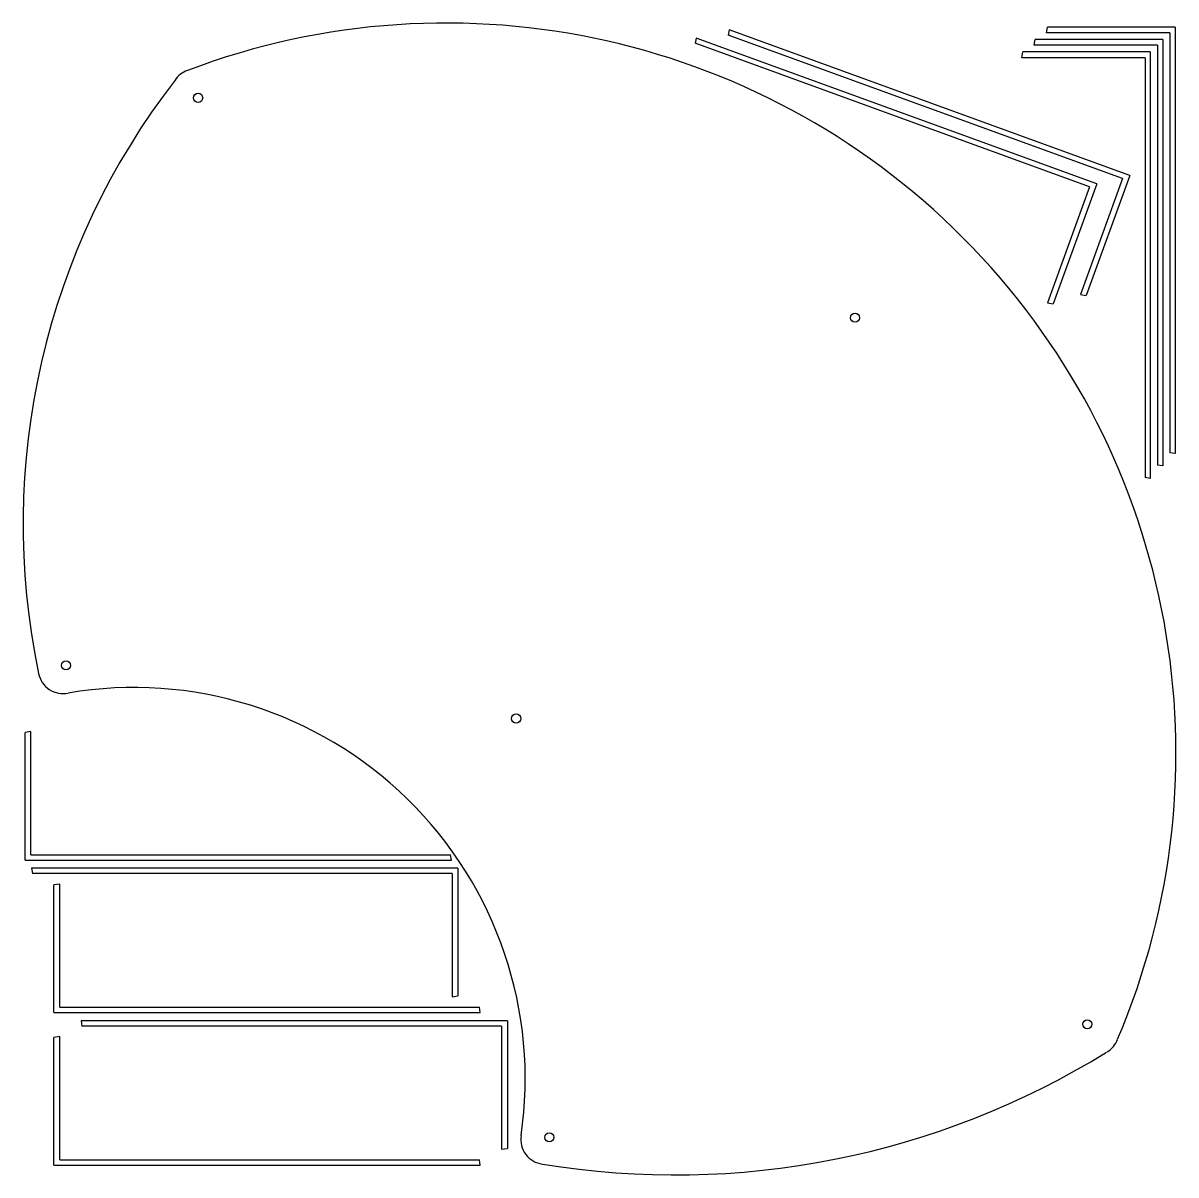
# Model space of a CAD drawing. Extents: x 26 to 305, y -292 to -13.
import ezdxf

# ---------------------------------------------------------------- set-up
doc = ezdxf.new("R2010")
doc.units = 0
doc.layers.add('BLACK', color=7, linetype='CONTINUOUS')

msp = doc.modelspace()

# ---------------------------------------------------------------- linework, layer by layer
at = {"layer": 'BLACK', "linetype": 'CONTINUOUS'}
for p, q in [((188.826, -16.6282), (188.598, -17.8954)), ((286.01, -52.0001), (188.826, -16.6282)), ((196.826, -14.6282), (196.598, -15.8954)), ((292.272, -50.7182), (196.598, -15.8954)), ((294.01, -50.0001), (196.826, -14.6282)), ((273.843, -15.3873), (274.069, -14.0001)), ((303.741, -15.3873), (273.843, -15.3873)), ((305.01, -14.0001), (274.069, -14.0001)), ((303.741, -15.3873), (303.741, -117.202)), ((305.01, -14.0001), (305.01, -117.421)), ((284.272, -52.7182), (188.598, -17.8954)), ((270.843, -18.3873), (271.069, -17.0001)), ((300.741, -18.3873), (270.843, -18.3873)), ((302.01, -17.0001), (271.069, -17.0001)), ((300.741, -18.3873), (300.741, -120.202)), ((302.01, -17.0001), (302.01, -120.421)), ((267.843, -21.3873), (268.069, -20.0001)), ((297.741, -21.3873), (267.843, -21.3873)), ((299.01, -20.0001), (268.069, -20.0001)), ((297.741, -21.3873), (297.741, -123.202)), ((299.01, -20.0001), (299.01, -123.421)), ((294.01, -50.0001), (283.428, -79.0751)), ((284.272, -52.7182), (274.047, -80.8127)), ((286.01, -52.0001), (275.428, -81.0751)), ((292.272, -50.7182), (282.047, -78.8127)), ((274.047, -80.8127), (275.428, -81.0751)), ((282.047, -78.8127), (283.428, -79.0751)), ((305.01, -117.421), (303.741, -117.202)), ((302.01, -120.421), (300.741, -120.202)), ((299.01, -123.421), (297.741, -123.202)), ((27.3972, -184.833), (26.01, -185.059)), ((26.01, -216), (26.01, -185.059)), ((27.3972, -214.731), (27.3972, -184.833)), ((27.3972, -214.731), (129.212, -214.731)), ((129.431, -216), (129.212, -214.731)), ((26.01, -216), (129.431, -216)), ((131.01, -218), (27.5894, -218)), ((27.5894, -218), (27.8078, -219.269)), ((131.01, -218), (131.01, -248.941)), ((129.623, -219.269), (27.8078, -219.269)), ((129.623, -219.269), (129.623, -249.167)), ((34.3972, -221.833), (33.01, -222.059)), ((33.01, -253), (33.01, -222.059)), ((34.3972, -251.731), (34.3972, -221.833)), ((129.623, -249.167), (131.01, -248.941)), ((34.3972, -251.731), (136.212, -251.731)), ((136.431, -253), (136.212, -251.731)), ((33.01, -253), (136.431, -253)), ((143.01, -255), (39.5894, -255)), ((39.5894, -255), (39.8078, -256.269)), ((141.623, -256.269), (39.8078, -256.269)), ((141.623, -256.269), (141.623, -286.167)), ((143.01, -255), (143.01, -285.941)), ((34.3972, -258.833), (33.01, -259.059)), ((33.01, -290), (33.01, -259.059)), ((34.3972, -288.731), (34.3972, -258.833)), ((141.623, -286.167), (143.01, -285.941)), ((33.01, -290), (136.431, -290)), ((34.3972, -288.731), (136.212, -288.731)), ((136.431, -290), (136.212, -288.731))]:
    msp.add_line(p, q, dxfattribs=at)
at = {"layer": 'BLACK'}
for centre in [(67.9856, -31.1249), (227.365, -84.4658), (35.9486, -168.785), (145.151, -181.676), (283.725, -255.832), (153.2, -283.269)]:
    msp.add_circle(centre, 1.1, dxfattribs=at)
for centre, radius, start, end in [((128.144, -190.072), 177.084, -23.0808, 110.749), ((67.4132, -30.1289), 6.001, 109.513, 146.713), ((201.204, -134.547), 175.697, 142.188, 191.888), ((35.1922, -169.609), 6.0239, -169.181, -77.7503), ((52.3787, -269.116), 94.9649, -8.30696, 99.6439), ((285.444, -257.376), 5.9968, -59.3005, -20.7005), ((183.738, -93.6339), 198.753, -99.3263, -58.2263), ((152.274, -283.801), 6.0049, 170.752, 262.852)]:
    msp.add_arc(centre, radius, start, end, dxfattribs=at)

doc.saveas('drawing.dxf')
